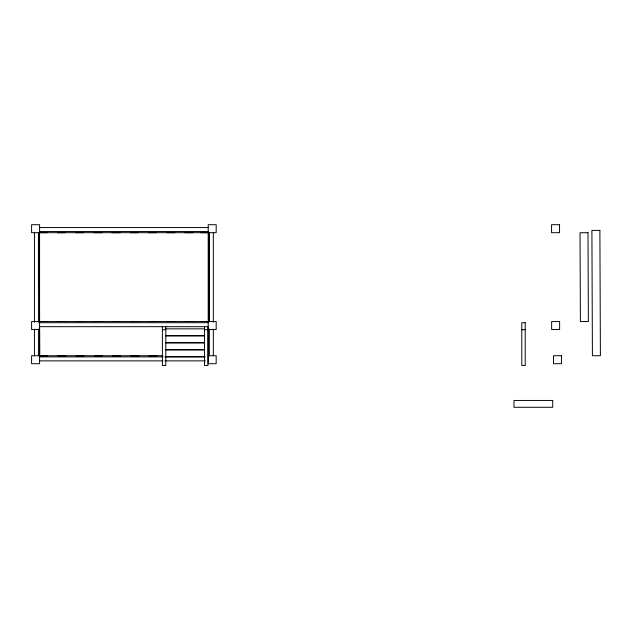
<?xml version="1.0" encoding="UTF-8"?>
<svg xmlns="http://www.w3.org/2000/svg" width="632" height="632" viewBox="0 0 632 632"><rect width="100%" height="100%" fill="white"/><g stroke="black" fill="none" stroke-linecap="round" stroke-linejoin="round"><path stroke-width="0.95" d="M39.208 232.726L47.187 232.695M57.441 232.726L65.42 232.695M75.674 232.726L83.645 232.695M93.899 232.726L101.878 232.695M112.133 232.726L120.104 232.695M130.358 232.726L138.337 232.695M148.591 232.726L156.57 232.695M166.824 232.726L174.795 232.695M185.05 232.726L193.029 232.695M200.684 232.726L208.655 232.695L209.018 321.522L201.047 321.554M39.579 321.554L47.55 321.522M57.804 321.554L65.783 321.522M76.038 321.554L84.009 321.522M94.263 321.554L102.242 321.522M112.496 321.554L120.475 321.522M130.729 321.554L138.7 321.522M148.955 321.554L156.934 321.522M167.188 321.554L175.159 321.522M185.413 321.554L193.392 321.522M47.692 355.705L39.713 355.737L39.611 329.09M57.947 355.737L65.925 355.705M76.18 355.737L84.151 355.705M94.405 355.737L102.384 355.705M112.638 355.737L120.609 355.705M130.864 355.737L138.843 355.705M149.097 355.737L157.076 355.705M39.579 227.56L208.355 227.56M39.579 231.541L208.355 231.541M39.579 322.699L208.355 322.699M39.579 326.681L208.205 326.681M165.805 328.853L204.539 328.853M39.579 329.533L31.6 329.533L31.6 321.554L216.183 321.554L216.183 329.533L208.205 329.533M162.385 329.699L165.805 329.699M204.539 329.699L207.96 329.699M521.795 329.699L525.216 329.699M165.805 335.687L204.539 335.687M165.805 335.861L204.539 335.861M165.805 342.694L204.539 342.694M165.805 342.868L204.539 342.868M165.805 349.701L204.539 349.701M165.805 349.875L204.539 349.875M162.843 355.737L31.6 355.737L31.6 363.716L39.579 363.716L39.579 224.708L31.6 224.708L31.6 232.687L216.183 232.687L216.183 224.708L208.205 224.708L208.205 363.716L216.183 363.716L216.183 355.737L208.205 355.737M165.805 356.709L204.539 356.709M39.579 356.875L162.953 356.875M164.818 356.875L205.392 356.875M39.579 360.864L162.953 360.864M164.928 360.864L205.392 360.864M39.208 232.379L39.579 322.186M213.332 232.687L213.332 322.265M213.332 329.161L213.332 355.737M209.342 232.687L209.342 321.72M209.342 329.161L209.342 355.737M207.96 326.215L207.96 365.517L204.539 365.517L204.539 326.215M165.805 326.215L165.805 365.517L162.385 365.517L162.385 326.215M38.434 232.687L38.434 322.265M38.434 329.161L38.434 355.737M34.452 232.687L34.452 322.265M34.452 329.161L34.452 355.737M599.887 230.372L591.908 230.403L592.421 355.737L600.4 355.705L599.887 230.372M588.005 232.695L580.034 232.726L580.397 321.554L588.376 321.522L588.005 232.695M559.541 224.708L551.562 224.708L551.562 232.687L559.541 232.687L559.541 224.708M559.62 321.554L551.641 321.554L551.641 329.533L559.62 329.533L559.62 321.554M525.216 322.731L521.795 322.731L521.795 365.517L525.216 365.517L525.216 322.731M561.461 355.737L553.482 355.737L553.482 363.716L561.461 363.716L561.461 355.737M552.716 400.459L513.974 400.459L513.974 407.292L552.716 407.292L552.716 400.459"/></g></svg>
